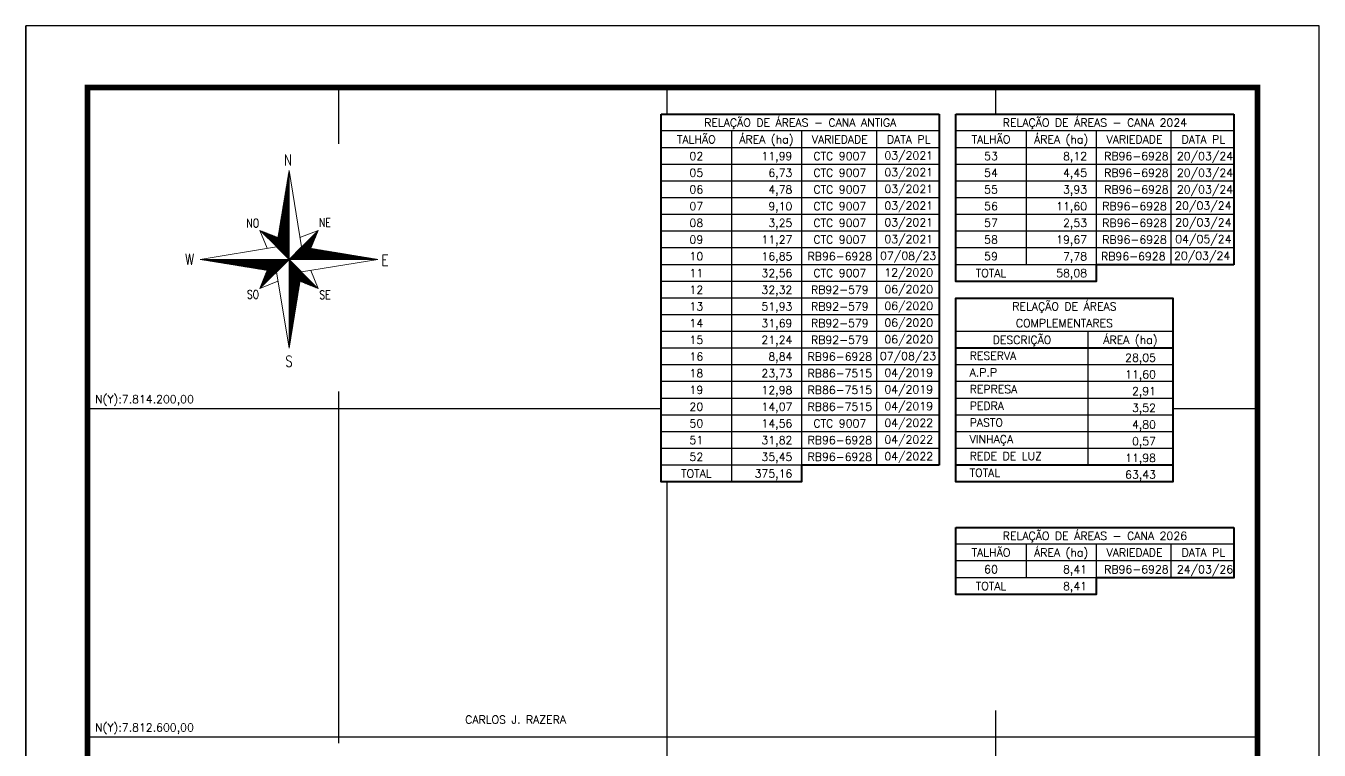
# Model space of a CAD drawing. Header units: millimetres. Extents: x 734776 to 741076, y 7807154 to 7816064.
# Drawn here: x 734776 to 741076, y 7812535 to 7816064 of the extents above; entities that cross this region are included whole.
import ezdxf
from ezdxf.enums import TextEntityAlignment as Align

# ---------------------------------------------------------------- set-up
doc = ezdxf.new("R2010")
doc.units = ezdxf.units.MM
doc.linetypes.add('LIN0', pattern=[0])
for name, color, linetype in [('MALHA', 8, 'Continuous'), ('MARGEM', 5, 'Continuous'), ('QUADRO_DE_AREAS_CANA_2026', 7, 'Continuous'), ('QUADRO_DE_AREAS_CANA_ANTIGA', 7, 'Continuous'), ('QUADRO_DE_AREAS_COMPLEMENTARES', 7, 'Continuous')]:
    doc.layers.add(name, color=color, linetype=linetype)
doc.layers.add('SETA_NORTE', color=3, linetype='Continuous', lineweight=0)
doc.layers.add('TEXTO', color=7, linetype='Continuous', lineweight=0)
doc.styles.add('ROMANS', font='')
doc.styles.add('SIMPLEX', font='simplex', dxfattribs={"height": 0.2})
doc.styles.get('ROMANS').set_extended_font_data('romans.shx')

# ---------------------------------------------------------------- blocks, each defined once
blk = doc.blocks.new('A$C309442C0')
at = {"layer": 'SETA_NORTE', "linetype": 'Continuous'}
h = blk.add_hatch(dxfattribs=at)
h.set_pattern_fill('ANSI31', color=256, scale=0.1375, angle=-90, style=0)
h.set_pattern_definition([(315, (-215853.3434, 13873.16845), (0.3086963042, 0.3086963042), [])])
h.paths.add_polyline_path([(73.5, 97.4), (74.7, 104.9), (60, 110.8)])
h = blk.add_hatch(dxfattribs=at)
h.set_pattern_fill('ANSI31', color=256, scale=0.1375, angle=180, style=0)
h.set_pattern_definition([(225, (13869.59828, 216024.21475), (0.3086963042, -0.3086963042), [])])
h.paths.add_polyline_path([(93.8, 97.4), (101.4, 96.2), (107.3, 110.8)])
h = blk.add_hatch(dxfattribs=at)
h.set_pattern_fill('ANSI31', color=256, scale=0.1375, style=0)
h.set_pattern_definition([(45, (-13702.2971, -215849.77324), (-0.3086963042, 0.3086963042), [])])
h.paths.add_polyline_path([(73.5, 77), (65.9, 78.3), (60, 63.6)])
h = blk.add_hatch(dxfattribs=at)
h.set_pattern_fill('ANSI31', color=256, scale=0.1375, angle=90, style=0)
h.set_pattern_definition([(135, (216020.6446, -13698.72693), (-0.3086963042, -0.3086963042), [])])
h.paths.add_polyline_path([(93.8, 77), (92.6, 69.5), (107.3, 63.6)])
for p, q in [((83.4, 157.5), (83.7, 157.8)), ((83.5, 158.3), (83.7, 158.4)), ((83.6, 159), (83.7, 159.1)), ((81.3, 145.3), (83.7, 147.6)), ((81.5, 146.1), (83.7, 148.2)), ((81.6, 146.8), (83.7, 148.9)), ((81.7, 147.6), (83.7, 149.5)), ((81.8, 148.3), (83.7, 150.1)), ((82, 149.1), (83.7, 150.8)), ((82.1, 149.9), (83.7, 151.4)), ((82.2, 150.6), (83.7, 152.1)), ((82.3, 151.4), (83.7, 152.7)), ((82.5, 152.2), (83.7, 153.3)), ((82.6, 152.9), (83.7, 154)), ((82.7, 153.7), (83.7, 154.6)), ((82.9, 154.4), (83.7, 155.2)), ((83, 155.2), (83.7, 155.9)), ((83.1, 156), (83.7, 156.5)), ((83.2, 156.7), (83.7, 157.2)), ((79.2, 132.3), (83.7, 136.8)), ((79.3, 133.1), (83.7, 137.4)), ((79.5, 133.8), (83.7, 138)), ((79.6, 134.6), (83.7, 138.7)), ((79.7, 135.4), (83.7, 139.3)), ((79.8, 136.1), (83.7, 140)), ((80, 136.9), (83.7, 140.6)), ((80.1, 137.7), (83.7, 141.2)), ((80.2, 138.4), (83.7, 141.9)), ((80.3, 139.2), (83.7, 142.5)), ((80.5, 139.9), (83.7, 143.1)), ((80.6, 140.7), (83.7, 143.8)), ((80.7, 141.5), (83.7, 144.4)), ((80.8, 142.2), (83.7, 145)), ((81, 143), (83.7, 145.7)), ((81.1, 143.8), (83.7, 146.3)), ((81.2, 144.5), (83.7, 147)), ((77.2, 120.1), (83.7, 126.6)), ((77.3, 120.9), (83.7, 127.2)), ((77.4, 121.6), (83.7, 127.8)), ((77.6, 122.4), (83.7, 128.5)), ((77.7, 123.2), (83.7, 129.1)), ((77.8, 123.9), (83.7, 129.8)), ((78, 124.7), (83.7, 130.4)), ((78.1, 125.5), (83.7, 131)), ((78.2, 126.2), (83.7, 131.7)), ((78.3, 127), (83.7, 132.3)), ((78.5, 127.7), (83.7, 132.9)), ((78.6, 128.5), (83.7, 133.6)), ((78.7, 129.3), (83.7, 134.2)), ((78.8, 130), (83.7, 134.9)), ((79, 130.8), (83.7, 135.5)), ((79.1, 131.6), (83.7, 136.1)), ((75.1, 107.2), (83.7, 115.7)), ((75.2, 107.9), (83.7, 116.4)), ((75.3, 108.7), (83.7, 117)), ((75.4, 109.4), (83.7, 117.7)), ((75.6, 110.2), (83.7, 118.3)), ((75.7, 111), (83.7, 118.9)), ((75.8, 111.7), (83.7, 119.6)), ((75.9, 112.5), (83.7, 120.2)), ((76.1, 113.3), (83.7, 120.8)), ((76.2, 114), (83.7, 121.5)), ((76.3, 114.8), (83.7, 122.1)), ((76.4, 115.5), (83.7, 122.8)), ((76.6, 116.3), (83.7, 123.4)), ((76.7, 117.1), (83.7, 124)), ((76.8, 117.8), (83.7, 124.7)), ((76.9, 118.6), (83.7, 125.3)), ((77.1, 119.4), (83.7, 125.9)), ((60, 110.8), (74.7, 104.9)), ((60, 110.8), (65.9, 96.2)), ((73.5, 97.3), (83.7, 107.5)), ((73.6, 98), (83.7, 108.1)), ((73.7, 98.8), (83.7, 108.7)), ((73.8, 99.5), (83.7, 109.4)), ((73.8, 97), (83.7, 106.8)), ((73.9, 100.3), (83.7, 110)), ((74.1, 101.1), (83.7, 110.6)), ((74.2, 101.8), (83.7, 111.3)), ((74.2, 96.7), (83.7, 106.2)), ((74.3, 102.6), (83.7, 111.9)), ((74.4, 103.3), (83.7, 112.6)), ((74.5, 96.4), (83.7, 105.6)), ((74.6, 104.1), (83.7, 113.2)), ((74.7, 104.9), (83.7, 113.8)), ((74.8, 105.6), (83.7, 114.5)), ((74.9, 106.4), (83.7, 115.1)), ((107.3, 110.8), (92.6, 104.9)), ((107.3, 110.8), (101.4, 96.2)), ((74.8, 96.1), (83.7, 104.9)), ((75.1, 95.7), (83.7, 104.3)), ((75.4, 95.4), (83.7, 103.6)), ((75.8, 95.1), (83.7, 103)), ((76.1, 94.8), (83.7, 102.4)), ((76.4, 94.5), (83.7, 101.7)), ((76.7, 94.2), (83.7, 101.1)), ((77, 93.8), (83.7, 100.5)), ((77.4, 93.5), (83.7, 99.8)), ((77.7, 93.2), (83.7, 99.2)), ((78, 92.9), (83.7, 98.5)), ((78.3, 92.6), (83.7, 97.9)), ((78.6, 92.2), (83.7, 97.3)), ((78.9, 91.9), (83.7, 96.6)), ((79.3, 91.6), (83.7, 96)), ((79.6, 91.3), (83.7, 95.4)), ((79.9, 91), (83.7, 94.7)), ((83.8, 87.2), (94, 97.4)), ((84.4, 87.2), (94.5, 97.3)), ((85.1, 87.2), (95.1, 97.2)), ((85.7, 87.2), (95.6, 97.1)), ((86.3, 87.2), (96.2, 97)), ((87, 87.2), (96.7, 96.9)), ((87.6, 87.2), (97.2, 96.9)), ((88.3, 87.2), (97.8, 96.8)), ((88.9, 87.2), (98.3, 96.7)), ((89.5, 87.2), (98.9, 96.6)), ((90.2, 87.2), (99.4, 96.5)), ((90.8, 87.2), (100, 96.4)), ((91.4, 87.2), (100.5, 96.3)), ((92.1, 87.2), (101.1, 96.2)), ((92.7, 87.2), (101.6, 96.1)), ((93.4, 87.2), (102.2, 96)), ((94, 87.2), (102.7, 96)), ((94.6, 87.2), (103.3, 95.9)), ((95.3, 87.2), (103.8, 95.8)), ((95.9, 87.2), (104.4, 95.7)), ((96.5, 87.2), (104.9, 95.6)), ((97.2, 87.2), (105.5, 95.5)), ((97.8, 87.2), (106, 95.4)), ((98.4, 87.2), (106.5, 95.3)), ((99.1, 87.2), (107.1, 95.2)), ((99.7, 87.2), (107.6, 95.1)), ((100.4, 87.2), (108.2, 95.1)), ((101, 87.2), (108.7, 95)), ((101.6, 87.2), (109.3, 94.9)), ((102.3, 87.2), (109.8, 94.8)), ((102.9, 87.2), (110.4, 94.7)), ((103.5, 87.2), (110.9, 94.6)), ((104.2, 87.2), (111.5, 94.5)), ((11.8, 87.2), (11.8, 87.2)), ((12.3, 87.1), (12.4, 87.2)), ((12.9, 87), (13.1, 87.2)), ((13.4, 86.9), (13.7, 87.2)), ((14, 86.8), (14.4, 87.2)), ((14.5, 86.7), (15, 87.2)), ((15.1, 86.6), (15.6, 87.2)), ((15.6, 86.6), (16.3, 87.2)), ((16.2, 86.5), (16.9, 87.2)), ((16.7, 86.4), (17.5, 87.2)), ((17.2, 86.3), (18.2, 87.2)), ((17.8, 86.2), (18.8, 87.2)), ((18.3, 86.1), (19.5, 87.2)), ((18.9, 86), (20.1, 87.2)), ((19.4, 85.9), (20.7, 87.2)), ((20, 85.8), (21.4, 87.2)), ((20.5, 85.7), (22, 87.2)), ((21.1, 85.7), (22.6, 87.2)), ((21.6, 85.6), (23.3, 87.2)), ((22.2, 85.5), (23.9, 87.2)), ((22.7, 85.4), (24.6, 87.2)), ((23.3, 85.3), (25.2, 87.2)), ((23.8, 85.2), (25.8, 87.2)), ((24.4, 85.1), (26.5, 87.2)), ((24.9, 85), (27.1, 87.2)), ((25.5, 84.9), (27.7, 87.2)), ((26, 84.8), (28.4, 87.2)), ((26.5, 84.8), (29, 87.2)), ((27.1, 84.7), (29.6, 87.2)), ((27.6, 84.6), (30.3, 87.2)), ((28.2, 84.5), (30.9, 87.2)), ((28.7, 84.4), (31.6, 87.2)), ((29.3, 84.3), (32.2, 87.2)), ((29.8, 84.2), (32.8, 87.2)), ((30.4, 84.1), (33.5, 87.2)), ((30.9, 84), (34.1, 87.2)), ((31.5, 83.9), (34.7, 87.2)), ((32, 83.9), (35.4, 87.2)), ((32.6, 83.8), (36, 87.2)), ((33.1, 83.7), (36.7, 87.2)), ((33.7, 83.6), (37.3, 87.2)), ((34.2, 83.5), (37.9, 87.2)), ((34.7, 83.4), (38.6, 87.2)), ((35.3, 83.3), (39.2, 87.2)), ((35.8, 83.2), (39.8, 87.2)), ((36.4, 83.1), (40.5, 87.2)), ((36.9, 83), (41.1, 87.2)), ((37.5, 83), (41.8, 87.2)), ((38, 82.9), (42.4, 87.2)), ((38.6, 82.8), (43, 87.2)), ((39.1, 82.7), (43.7, 87.2)), ((39.7, 82.6), (44.3, 87.2)), ((40.2, 82.5), (44.9, 87.2)), ((40.8, 82.4), (45.6, 87.2)), ((41.3, 82.3), (46.2, 87.2)), ((41.9, 82.2), (46.8, 87.2)), ((42.4, 82.1), (47.5, 87.2)), ((43, 82.1), (48.1, 87.2)), ((43.5, 82), (48.8, 87.2)), ((44, 81.9), (49.4, 87.2)), ((44.6, 81.8), (50, 87.2)), ((45.1, 81.7), (50.7, 87.2)), ((45.7, 81.6), (51.3, 87.2)), ((46.2, 81.5), (51.9, 87.2)), ((46.8, 81.4), (52.6, 87.2)), ((47.3, 81.3), (53.2, 87.2)), ((47.9, 81.2), (53.9, 87.2)), ((48.4, 81.2), (54.5, 87.2)), ((49, 81.1), (55.1, 87.2)), ((49.5, 81), (55.8, 87.2)), ((50.1, 80.9), (56.4, 87.2)), ((50.6, 80.8), (57, 87.2)), ((51.2, 80.7), (57.7, 87.2)), ((51.7, 80.6), (58.3, 87.2)), ((52.3, 80.5), (59, 87.2)), ((52.8, 80.4), (59.6, 87.2)), ((53.3, 80.3), (60.2, 87.2)), ((53.9, 80.3), (60.9, 87.2)), ((54.4, 80.2), (61.5, 87.2)), ((55, 80.1), (62.1, 87.2)), ((55.5, 80), (62.8, 87.2)), ((56.1, 79.9), (63.4, 87.2)), ((56.6, 79.8), (64, 87.2)), ((57.2, 79.7), (64.7, 87.2)), ((57.7, 79.6), (65.3, 87.2)), ((58.3, 79.5), (66, 87.2)), ((58.8, 79.4), (66.6, 87.2)), ((59.4, 79.4), (67.2, 87.2)), ((59.9, 79.3), (67.9, 87.2)), ((83.7, 87.2), (60, 63.6)), ((60.5, 79.2), (68.5, 87.2)), ((61, 79.1), (69.1, 87.2)), ((61.5, 79), (69.8, 87.2)), ((62.1, 78.9), (70.4, 87.2)), ((62.6, 78.8), (71.1, 87.2)), ((63.2, 78.7), (71.7, 87.2)), ((63.7, 78.6), (72.3, 87.2)), ((64.3, 78.5), (73, 87.2)), ((64.8, 78.4), (73.6, 87.2)), ((65.4, 78.4), (74.2, 87.2)), ((65.9, 78.3), (74.9, 87.2)), ((66.5, 78.2), (75.5, 87.2)), ((67, 78.1), (76.2, 87.2)), ((67.6, 78), (76.8, 87.2)), ((68.1, 77.9), (77.4, 87.2)), ((68.7, 77.8), (78.1, 87.2)), ((69.2, 77.7), (78.7, 87.2)), ((69.8, 77.6), (79.3, 87.2)), ((70.3, 77.5), (80, 87.2)), ((70.8, 77.5), (80.6, 87.2)), ((71.4, 77.4), (81.2, 87.2)), ((71.9, 77.3), (81.9, 87.2)), ((72.5, 77.2), (82.5, 87.2)), ((73, 77.1), (83.2, 87.2)), ((80.2, 90.7), (83.7, 94.1)), ((80.5, 90.3), (83.7, 93.4)), ((80.9, 90), (83.7, 92.8)), ((81.2, 89.7), (83.7, 92.2)), ((81.5, 89.4), (83.7, 91.5)), ((81.8, 89.1), (83.7, 90.9)), ((82.1, 88.7), (83.7, 90.3)), ((82.4, 88.4), (83.7, 89.6)), ((82.8, 88.1), (83.7, 89)), ((83.1, 87.8), (83.7, 88.4)), ((83.4, 87.5), (83.7, 87.7)), ((83.7, 87.1), (83.7, 87.1)), ((83.7, 86.4), (84, 86.8)), ((83.7, 85.8), (84.4, 86.5)), ((83.7, 85.2), (84.7, 86.2)), ((83.7, 84.5), (85, 85.9)), ((83.7, 83.9), (85.3, 85.6)), ((83.7, 83.3), (85.6, 85.2)), ((83.7, 82.6), (86, 84.9)), ((83.7, 82), (86.3, 84.6)), ((83.7, 81.3), (86.6, 84.3)), ((104.8, 87.2), (112, 94.4)), ((105.5, 87.2), (112.6, 94.3)), ((106.1, 87.2), (113.1, 94.2)), ((106.7, 87.2), (113.7, 94.1)), ((107.4, 87.2), (114.2, 94.1)), ((108, 87.2), (114.8, 94)), ((108.6, 87.2), (115.3, 93.9)), ((109.3, 87.2), (115.8, 93.8)), ((109.9, 87.2), (116.4, 93.7)), ((110.6, 87.2), (116.9, 93.6)), ((111.2, 87.2), (117.5, 93.5)), ((111.8, 87.2), (118, 93.4)), ((112.5, 87.2), (118.6, 93.3)), ((113.1, 87.2), (119.1, 93.2)), ((113.7, 87.2), (119.7, 93.2)), ((114.4, 87.2), (120.2, 93.1)), ((115, 87.2), (120.8, 93)), ((115.6, 87.2), (121.3, 92.9)), ((116.3, 87.2), (121.9, 92.8)), ((116.9, 87.2), (122.4, 92.7)), ((117.6, 87.2), (123, 92.6)), ((118.2, 87.2), (123.5, 92.5)), ((118.8, 87.2), (124, 92.4)), ((119.5, 87.2), (124.6, 92.3)), ((120.1, 87.2), (125.1, 92.3)), ((120.7, 87.2), (125.7, 92.2)), ((121.4, 87.2), (126.2, 92.1)), ((122, 87.2), (126.8, 92)), ((122.7, 87.2), (127.3, 91.9)), ((123.3, 87.2), (127.9, 91.8)), ((123.9, 87.2), (128.4, 91.7)), ((124.6, 87.2), (129, 91.6)), ((125.2, 87.2), (129.5, 91.5)), ((125.8, 87.2), (130.1, 91.4)), ((126.5, 87.2), (130.6, 91.4)), ((127.1, 87.2), (131.2, 91.3)), ((127.8, 87.2), (131.7, 91.2)), ((128.4, 87.2), (132.3, 91.1)), ((129, 87.2), (132.8, 91)), ((129.7, 87.2), (133.3, 90.9)), ((130.3, 87.2), (133.9, 90.8)), ((130.9, 87.2), (134.4, 90.7)), ((131.6, 87.2), (135, 90.6)), ((132.2, 87.2), (135.5, 90.5)), ((132.8, 87.2), (136.1, 90.5)), ((133.5, 87.2), (136.6, 90.4)), ((134.1, 87.2), (137.2, 90.3)), ((134.8, 87.2), (137.7, 90.2)), ((135.4, 87.2), (138.3, 90.1)), ((136, 87.2), (138.8, 90)), ((136.7, 87.2), (139.4, 89.9)), ((137.3, 87.2), (139.9, 89.8)), ((137.9, 87.2), (140.5, 89.7)), ((138.6, 87.2), (141, 89.6)), ((139.2, 87.2), (141.6, 89.6)), ((139.9, 87.2), (142.1, 89.5)), ((140.5, 87.2), (142.6, 89.4)), ((141.1, 87.2), (143.2, 89.3)), ((141.8, 87.2), (143.7, 89.2)), ((142.4, 87.2), (144.3, 89.1)), ((143, 87.2), (144.8, 89)), ((143.7, 87.2), (145.4, 88.9)), ((144.3, 87.2), (145.9, 88.8)), ((144.9, 87.2), (146.5, 88.7)), ((145.6, 87.2), (147, 88.7)), ((146.2, 87.2), (147.6, 88.6)), ((146.9, 87.2), (148.1, 88.5)), ((147.5, 87.2), (148.7, 88.4)), ((148.1, 87.2), (149.2, 88.3)), ((148.8, 87.2), (149.8, 88.2)), ((149.4, 87.2), (150.3, 88.1)), ((150, 87.2), (150.8, 88)), ((150.7, 87.2), (151.4, 87.9)), ((151.3, 87.2), (151.9, 87.8)), ((152, 87.2), (152.5, 87.8)), ((152.6, 87.2), (153, 87.7)), ((153.2, 87.2), (153.6, 87.6)), ((153.9, 87.2), (154.1, 87.5)), ((154.5, 87.2), (154.7, 87.4)), ((155.1, 87.2), (155.2, 87.3)), ((60, 63.6), (65.9, 78.3)), ((83.7, 80.7), (86.9, 84)), ((83.7, 80.1), (87.2, 83.6)), ((83.7, 79.4), (87.5, 83.3)), ((83.7, 78.8), (87.9, 83)), ((83.7, 78.2), (88.2, 82.7)), ((83.7, 77.5), (88.5, 82.4)), ((83.7, 76.9), (88.8, 82.1)), ((83.7, 76.2), (89.1, 81.7)), ((83.7, 75.6), (89.5, 81.4)), ((83.7, 75), (89.8, 81.1)), ((83.7, 74.3), (90.1, 80.8)), ((83.7, 73.7), (90.4, 80.5)), ((83.7, 73.1), (90.7, 80.1)), ((83.7, 72.4), (91, 79.8)), ((83.7, 71.8), (91.4, 79.5)), ((83.7, 71.2), (91.7, 79.2)), ((83.7, 70.5), (92, 78.9)), ((83.7, 69.9), (92.3, 78.5)), ((83.7, 69.2), (92.6, 78.2)), ((83.7, 68.6), (93, 77.9)), ((83.7, 68), (93.3, 77.6)), ((83.7, 67.3), (93.6, 77.3)), ((83.7, 66.7), (93.8, 76.9)), ((83.7, 66.1), (93.7, 76.1)), ((83.7, 65.4), (93.6, 75.3)), ((83.7, 64.8), (93.4, 74.6)), ((83.7, 64.1), (93.3, 73.8)), ((107.3, 63.6), (101.4, 78.3)), ((60, 63.6), (74.7, 69.5)), ((83.7, 63.5), (93.2, 73)), ((83.7, 62.9), (93.1, 72.3)), ((83.7, 62.2), (92.9, 71.5)), ((83.7, 61.6), (92.8, 70.8)), ((83.7, 61), (92.7, 70)), ((83.7, 60.3), (92.6, 69.2)), ((83.7, 59.7), (92.4, 68.5)), ((83.7, 59), (92.3, 67.7)), ((83.7, 58.4), (92.2, 66.9)), ((83.7, 57.8), (92.1, 66.2)), ((83.7, 57.1), (91.9, 65.4)), ((83.7, 56.5), (91.8, 64.7)), ((83.7, 55.9), (91.7, 63.9)), ((83.7, 55.2), (91.6, 63.1)), ((107.3, 63.6), (92.6, 69.5)), ((83.7, 54.6), (91.4, 62.4)), ((83.7, 54), (91.3, 61.6)), ((83.7, 53.3), (91.2, 60.8)), ((83.7, 52.7), (91.1, 60.1)), ((83.7, 52), (90.9, 59.3)), ((83.7, 51.4), (90.8, 58.6)), ((83.7, 50.8), (90.7, 57.8)), ((83.7, 50.1), (90.5, 57)), ((83.7, 49.5), (90.4, 56.3)), ((83.7, 48.9), (90.3, 55.5)), ((83.7, 48.2), (90.2, 54.7)), ((83.7, 47.6), (90, 54)), ((83.7, 46.9), (89.9, 53.2)), ((83.7, 46.3), (89.8, 52.5)), ((83.7, 45.7), (89.7, 51.7)), ((83.7, 45), (89.5, 50.9)), ((83.7, 44.4), (89.4, 50.2)), ((83.7, 43.8), (89.3, 49.4)), ((83.7, 43.1), (89.2, 48.6)), ((83.7, 42.5), (89, 47.9)), ((83.7, 41.8), (88.9, 47.1)), ((83.7, 41.2), (88.8, 46.3)), ((83.7, 40.6), (88.7, 45.6)), ((83.7, 39.9), (88.5, 44.8)), ((83.7, 39.3), (88.4, 44.1)), ((83.7, 38.7), (88.3, 43.3)), ((83.7, 38), (88.2, 42.5)), ((83.7, 37.4), (88, 41.8)), ((83.7, 36.8), (87.9, 41)), ((83.7, 36.1), (87.8, 40.2)), ((83.7, 35.5), (87.7, 39.5)), ((83.7, 34.8), (87.5, 38.7)), ((83.7, 34.2), (87.4, 38)), ((83.7, 33.6), (87.3, 37.2)), ((83.7, 32.9), (87.2, 36.4)), ((83.7, 32.3), (87, 35.7)), ((83.7, 31.7), (86.9, 34.9)), ((83.7, 31), (86.8, 34.1)), ((83.7, 30.4), (86.7, 33.4)), ((83.7, 29.7), (86.5, 32.6)), ((83.7, 29.1), (86.4, 31.9)), ((83.7, 28.5), (86.3, 31.1)), ((83.7, 27.8), (86.2, 30.3)), ((83.7, 27.2), (86, 29.6)), ((83.7, 26.6), (85.9, 28.8)), ((83.7, 25.9), (85.8, 28)), ((83.7, 25.3), (85.6, 27.3)), ((83.7, 24.6), (85.5, 26.5)), ((83.7, 24), (85.4, 25.8)), ((83.7, 23.4), (85.3, 25)), ((83.7, 22.7), (85.1, 24.2)), ((83.7, 22.1), (85, 23.5)), ((83.7, 21.5), (84.9, 22.7)), ((83.7, 20.8), (84.8, 21.9)), ((83.7, 20.2), (84.6, 21.2)), ((83.7, 19.6), (84.5, 20.4)), ((83.7, 18.9), (84.4, 19.7)), ((83.7, 18.3), (84.3, 18.9)), ((83.7, 17.6), (84.1, 18.1)), ((83.7, 17), (84, 17.4)), ((83.7, 16.4), (83.9, 16.6)), ((83.7, 15.7), (83.8, 15.8))]:
    blk.add_line(p, q, dxfattribs=at)
blk.add_lwpolyline([(93.8, 77), (155.7, 87.2), (93.8, 97.4), (83.7, 159.3), (73.5, 97.4), (11.6, 87.2), (73.5, 77), (83.7, 15.1)], close=True, dxfattribs=at)
for points in [[(83.7, 87.2), (83.7, 159.3)], [(83.7, 87.2), (73.5, 97.4)], [(83.7, 87.2), (93.8, 97.4)], [(11.6, 87.2), (155.7, 87.2)], [(83.7, 87.2), (73.5, 77)], [(83.7, 87.2), (93.8, 77)], [(83.7, 87.2), (83.7, 15.1)]]:
    blk.add_lwpolyline(points, dxfattribs=at)
at = {"layer": 'SETA_NORTE', "color": 7, "lineweight": 30, "style": 'ROMANS', "width": 0.8}
for s, height, p in [('N ', 8.94, (79.5, 163.6)), ('NO', 6.88, (49.1, 113.2)), ('NE', 6.87, (108, 113.7)), ('W', 8.94, (-0.7, 82.9)), ('E', 8.94, (158.6, 82.1)), ('SO', 6.88, (49.5, 55.3)), ('SE', 6.87, (108.3, 55)), ('S', 8.94, (80.6, 0))]:
    blk.add_text(s, height=height, dxfattribs=at).set_placement(p)

msp = doc.modelspace()

# ---------------------------------------------------------------- linework, layer by layer
at = {"layer": 'MALHA'}
for points in [[(736300, 7815489.9), (736300, 7815764.2)], [(737900, 7815633.3), (737900, 7815764.2)], [(739500, 7815633.3), (739500, 7815764.2)], [(736300, 7812568.4), (736300, 7814282.2)], [(735075.6, 7814200), (737870.8, 7814200)], [(740363.1, 7814200), (740775.6, 7814200)], [(737900, 7811572), (737900, 7813842)], [(739500, 7812332.9), (739500, 7812728.3)], [(735075.6, 7812600), (740775.6, 7812600)]]:
    msp.add_lwpolyline(points, dxfattribs=at)
at = {"layer": 'MARGEM', "color": 174, "linetype": 'LIN0'}
msp.add_line((734775.6, 7807154.2), (734775.6, 7816064.2), dxfattribs=at)
at = {"layer": 'MARGEM', "color": 174, "linetype": 'LIN0', "flags": 128}
msp.add_lwpolyline([(741075.6, 7807154.2), (741075.6, 7816064.2), (734775.6, 7816064.2), (734775.6, 7807154.2)], close=True, dxfattribs=at)
at = {"layer": 'MARGEM', "color": 174, "linetype": 'LIN0', "const_width": 27.3, "flags": 128}
msp.add_lwpolyline([(740775.6, 7808157.4), (740775.6, 7815764.2), (735075.6, 7815764.2), (735075.6, 7808157.4)], close=True, dxfattribs=at)
at = {"layer": 'QUADRO_DE_AREAS_CANA_2026', "color": 174, "linetype": 'ByBlock', "lineweight": 40}
for p, q in [((739306.3, 7813375.2), (739306.3, 7813619.5)), ((739306.3, 7813619.5), (740660.5, 7813619.5)), ((740660.5, 7813619.5), (740660.5, 7813373.5))]:
    msp.add_line(p, q, dxfattribs=at)
at = {"layer": 'QUADRO_DE_AREAS_CANA_2026', "linetype": 'Continuous'}
for p, q in [((740660.5, 7813538.1), (739306.3, 7813538.1)), ((739647.9, 7813538.1), (739647.9, 7813456.7)), ((739989.5, 7813538.1), (739989.5, 7813456.7)), ((740353.5, 7813538.1), (740353.5, 7813373.5)), ((740660.5, 7813456.7), (739306.3, 7813456.7)), ((739647.9, 7813456.7), (739647.9, 7813375.2)), ((739989.5, 7813456.7), (739989.5, 7813375.2)), ((739989.5, 7813375.2), (739306.3, 7813375.2))]:
    msp.add_line(p, q, dxfattribs=at)
at = {"layer": 'QUADRO_DE_AREAS_CANA_2026', "color": 174, "linetype": 'ByBlock', "lineweight": 40}
msp.add_lwpolyline([(740660.5, 7813375.2), (739989.5, 7813375.2), (739989.5, 7813293.8), (739306.3, 7813293.8), (739306.3, 7813375.2)], dxfattribs=at)
at = {"layer": 'QUADRO_DE_AREAS_CANA_ANTIGA', "color": 174, "linetype": 'ByBlock', "lineweight": 40}
for p, q in [((737870.8, 7815633.3), (739224.9, 7815633.3)), ((739306.3, 7814900.5), (739306.3, 7815633.3)), ((739306.3, 7815633.3), (740660.5, 7815633.3)), ((740660.5, 7815633.3), (740660.5, 7814900.5))]:
    msp.add_line(p, q, dxfattribs=at)
at = {"layer": 'QUADRO_DE_AREAS_CANA_ANTIGA', "linetype": 'Continuous'}
for p, q in [((739224.9, 7815551.9), (737870.8, 7815551.9)), ((740660.5, 7815551.9), (739306.3, 7815551.9)), ((739647.9, 7815551.9), (739647.9, 7815470.4)), ((739989.5, 7815551.9), (739989.5, 7815470.4)), ((740353.5, 7815551.9), (740353.5, 7814900.5)), ((739224.9, 7815470.4), (737870.8, 7815470.4)), ((740660.5, 7815470.4), (739306.3, 7815470.4)), ((739647.9, 7815470.4), (739647.9, 7814900.5)), ((739989.5, 7815470.4), (739989.5, 7814900.5)), ((739224.9, 7815389), (737870.8, 7815389)), ((740660.5, 7815389), (739306.3, 7815389)), ((739224.9, 7815307.6), (737870.8, 7815307.6)), ((740660.5, 7815307.6), (739306.3, 7815307.6)), ((739224.9, 7815226.2), (737870.8, 7815226.2)), ((740660.5, 7815226.2), (739306.3, 7815226.2)), ((739224.9, 7815144.7), (737870.8, 7815144.7)), ((740660.5, 7815144.7), (739306.3, 7815144.7)), ((739224.9, 7815063.3), (737870.8, 7815063.3)), ((740660.5, 7815063.3), (739306.3, 7815063.3)), ((739224.9, 7814981.9), (737870.8, 7814981.9)), ((740660.5, 7814981.9), (739306.3, 7814981.9)), ((739224.9, 7814900.5), (737870.8, 7814900.5)), ((739989.5, 7814900.5), (739306.3, 7814900.5)), ((739224.9, 7814819), (737870.8, 7814819)), ((739224.9, 7814737.6), (737870.8, 7814737.6)), ((739224.9, 7814656.2), (737870.8, 7814656.2)), ((739224.9, 7814574.8), (737870.8, 7814574.8)), ((739224.9, 7814493.4), (737870.8, 7814493.4)), ((739224.9, 7814411.9), (737870.8, 7814411.9)), ((738212.4, 7814411.9), (738212.4, 7814167.7)), ((738553.9, 7814411.9), (738553.9, 7814167.7)), ((739224.9, 7814330.5), (737870.8, 7814330.5)), ((739224.9, 7814249.1), (737870.8, 7814249.1)), ((739224.9, 7814167.7), (737870.8, 7814167.7)), ((738212.4, 7814167.7), (738212.4, 7814004.8)), ((738553.9, 7814167.7), (738553.9, 7814004.8)), ((738553.9, 7814167.7), (738553.9, 7813923.4)), ((739224.9, 7814086.2), (737870.8, 7814086.2)), ((739224.9, 7814004.8), (737870.8, 7814004.8)), ((738212.4, 7814004.8), (738212.4, 7813842)), ((738553.9, 7813923.4), (737870.8, 7813923.4))]:
    msp.add_line(p, q, dxfattribs=at)
at = {"layer": 'QUADRO_DE_AREAS_CANA_ANTIGA', "color": 174, "linetype": 'ByBlock', "lineweight": 40}
for points in [[(737870.8, 7813923.4), (737870.8, 7815633.3)], [(739224.9, 7815633.3), (739224.9, 7813923.4)], [(740660.5, 7814900.5), (739989.5, 7814900.5), (739989.5, 7814819), (739306.3, 7814819), (739306.3, 7814900.5)], [(739224.9, 7813923.4), (738553.9, 7813923.4), (738553.9, 7813842), (737870.8, 7813842), (737870.8, 7813923.4)]]:
    msp.add_lwpolyline(points, dxfattribs=at)
at = {"layer": 'QUADRO_DE_AREAS_CANA_ANTIGA', "linetype": 'Continuous'}
for points in [[(738212.4, 7815551.9), (738212.4, 7815470.4)], [(738553.9, 7815551.9), (738553.9, 7815470.4)], [(738918.6, 7815551.9), (738918.6, 7815470.4)], [(738212.4, 7815470.4), (738212.4, 7815389)], [(738553.9, 7815470.4), (738553.9, 7815389)], [(738918.6, 7815470.4), (738918.6, 7815389)], [(738212.4, 7815389), (738212.4, 7815144.7), (738212.4, 7814411.9)], [(738553.9, 7815389), (738553.9, 7815144.7), (738553.9, 7814411.9)], [(738918.6, 7815389), (738918.6, 7815144.7), (738918.6, 7814167.7)], [(738918.6, 7814167.7), (738918.6, 7813923.4)]]:
    msp.add_lwpolyline(points, dxfattribs=at)
at = {"layer": 'QUADRO_DE_AREAS_COMPLEMENTARES', "linetype": 'Continuous'}
for p, q in [((740363.1, 7814574.8), (739306.3, 7814574.8)), ((739949.6, 7814574.8), (739949.6, 7814086.2)), ((740363.1, 7814411.9), (739306.3, 7814411.9)), ((740363.1, 7814330.5), (739306.3, 7814330.5)), ((740363.1, 7814249.1), (739306.3, 7814249.1)), ((740363.1, 7814167.7), (739306.3, 7814167.7)), ((740363.1, 7814086.2), (739306.3, 7814086.2)), ((739949.6, 7814086.2), (739949.6, 7813923.4)), ((740363.1, 7814004.8), (739306.3, 7814004.8))]:
    msp.add_line(p, q, dxfattribs=at)
at = {"layer": 'QUADRO_DE_AREAS_COMPLEMENTARES', "color": 174, "linetype": 'ByBlock', "lineweight": 40}
for p, q in [((740363.1, 7814493.4), (739306.3, 7814493.4)), ((740363.1, 7813923.4), (739306.3, 7813923.4))]:
    msp.add_line(p, q, dxfattribs=at)
for points in [[(739306.3, 7814086.2), (739306.3, 7814737.6), (740363.1, 7814737.6), (740363.1, 7814086.2)], [(739306.3, 7813923.4), (739306.3, 7814086.2)], [(740363.1, 7814086.2), (740363.1, 7813923.4)], [(740363.1, 7813923.4), (740363.1, 7813842), (739306.3, 7813842), (739306.3, 7813923.4)]]:
    msp.add_lwpolyline(points, dxfattribs=at)

# ---------------------------------------------------------------- block references
at = {"layer": 'SETA_NORTE', "linetype": 'ByBlock', "xscale": 6, "yscale": 6, "zscale": 6}
msp.add_blockref('A$C309442C0', (735555.3, 7814402.9), dxfattribs=at)

# ---------------------------------------------------------------- texts
at = {"layer": 'MALHA', "style": 'SIMPLEX'}
for s, p in [('N(Y):7.814.200,00', (735112.5, 7814213.9)), ('N(Y):7.812.600,00', (735112.5, 7812613.9))]:
    msp.add_text(s, height=39, dxfattribs=at).set_placement(p, align=Align.BOTTOM_LEFT)
at = {"layer": 'QUADRO_DE_AREAS_CANA_2026', "linetype": 'Continuous', "style": 'SIMPLEX'}
for s, p in [('RELAÇÃO DE ÁREAS - CANA 2026', (739983.4, 7813578.8)), ('TALHÃO', (739477.1, 7813497.4)), ('ÁREA (ha)', (739818.7, 7813497.4)), ('VARIEDADE', (740176.3, 7813497.4)), ('DATA PL', (740511.8, 7813497.4)), ('60', (739477.1, 7813415.9)), ('TOTAL', (739477.1, 7813334.5))]:
    msp.add_text(s, height=39, dxfattribs=at).set_placement(p, align=Align.MIDDLE_CENTER)
for s, p in [('8,41', (739945.1, 7813396.2)), (' RB96-6928', (740342.6, 7813396.2)), ('24/03/26', (740656.7, 7813396.2)), ('8,41', (739945.1, 7813314.8))]:
    msp.add_text(s, height=39, dxfattribs=at).set_placement(p, align=Align.RIGHT)
at = {"layer": 'QUADRO_DE_AREAS_CANA_ANTIGA', "linetype": 'Continuous', "style": 'SIMPLEX'}
for s, p in [('RELAÇÃO DE ÁREAS - CANA ANTIGA', (738547.9, 7815592.6)), ('RELAÇÃO DE ÁREAS - CANA 2024', (739983.4, 7815592.6)), ('TALHÃO', (738041.6, 7815511.1)), ('ÁREA (ha)', (738383.1, 7815511.1)), ('VARIEDADE', (738740.7, 7815511.1)), ('DATA PL', (739076.2, 7815511.1)), ('TALHÃO', (739477.1, 7815511.1)), ('ÁREA (ha)', (739818.7, 7815511.1)), ('VARIEDADE', (740176.3, 7815511.1)), ('DATA PL', (740511.8, 7815511.1)), ('02', (738041.6, 7815429.7)), ('CTC 9007', (738740.7, 7815429.7)), ('03/2021', (739076.2, 7815432.4)), ('53', (739477.1, 7815429.7)), ('05', (738041.6, 7815348.3)), ('CTC 9007', (738740.7, 7815348.3)), ('03/2021', (739076.2, 7815350.9)), ('54', (739477.1, 7815348.3)), ('06', (738041.6, 7815266.9)), ('CTC 9007', (738740.7, 7815266.9)), ('03/2021', (739076.2, 7815269.5)), ('55', (739477.1, 7815266.9)), ('03/2021', (739076.2, 7815188.1)), ('20/03/24', (740511.7, 7815188.1)), ('07', (738041.6, 7815185.5)), ('CTC 9007', (738740.7, 7815185.5)), ('56', (739477.1, 7815185.5)), ('RB96-6928', (740176.3, 7815185.5)), ('08', (738041.6, 7815104)), ('CTC 9007', (738740.7, 7815104)), ('03/2021', (739076.2, 7815106.7)), ('57', (739477.1, 7815104)), ('RB96-6928', (740176.3, 7815104)), ('20/03/24', (740511.7, 7815106.7)), ('09', (738041.6, 7815022.6)), ('CTC 9007', (738740.7, 7815022.6)), ('03/2021', (739076.2, 7815025.2)), ('58', (739477.1, 7815022.6)), ('RB96-6928', (740176.3, 7815022.6)), ('04/05/24', (740511.7, 7815025.2)), ('07/08/23', (739073.6, 7814943.8)), ('20/03/24', (740505.7, 7814943.8)), ('10', (738041.6, 7814941.2)), ('RB96-6928', (738740.7, 7814941.2)), ('59', (739477.1, 7814941.2)), ('RB96-6928', (740170.2, 7814941.2)), ('11', (738041.6, 7814859.8)), ('CTC 9007', (738740.7, 7814859.8)), ('12/2020', (739076.2, 7814862.4)), ('TOTAL', (739477.1, 7814859.8)), ('12', (738041.6, 7814778.3)), ('RB92-579', (738740.7, 7814778.3)), ('06/2020', (739076.2, 7814781)), ('13', (738041.6, 7814696.9)), ('RB92-579', (738740.7, 7814696.9)), ('06/2020', (739076.2, 7814699.6)), ('14', (738041.6, 7814615.5)), ('RB92-579', (738740.7, 7814615.5)), ('06/2020', (739076.2, 7814618.1)), ('15', (738041.6, 7814534.1)), ('RB92-579', (738740.7, 7814534.1)), ('06/2020', (739076.2, 7814536.7)), ('16', (738041.6, 7814452.6)), ('RB96-6928', (738740.7, 7814452.6)), ('07/08/23', (739072.8, 7814455.3)), ('04/2019', (739076.2, 7814373.9)), ('18', (738041.6, 7814371.2)), ('RB86-7515', (738740.7, 7814371.2)), ('19', (738041.6, 7814289.8)), ('RB86-7515', (738740.7, 7814289.8)), ('04/2019', (739076.2, 7814292.4)), ('20', (738041.6, 7814208.4)), ('RB86-7515', (738740.7, 7814208.4)), ('04/2019', (739076.2, 7814211)), ('50', (738041.6, 7814127)), ('CTC 9007', (738740.7, 7814127)), ('04/2022', (739076.2, 7814129.6)), ('51', (738041.6, 7814045.5)), ('RB96-6928', (738740.7, 7814045.5)), ('04/2022', (739076.2, 7814048.2)), ('52', (738041.6, 7813964.1)), ('RB96-6928', (738740.7, 7813964.1)), ('04/2022', (739076.2, 7813966.7)), ('TOTAL', (738041.6, 7813882.7))]:
    msp.add_text(s, height=39, dxfattribs=at).set_placement(p, align=Align.MIDDLE_CENTER)
for s, p in [('11,99', (738509.5, 7815410)), ('8,12', (739945.1, 7815410)), ('RB96-6928', (740342.6, 7815410)), ('20/03/24', (740656.7, 7815410)), ('6,73', (738509.5, 7815328.6)), ('4,45', (739945.1, 7815328.6)), ('RB96-6928', (740342.6, 7815328.6)), ('20/03/24', (740656.7, 7815328.6)), ('4,78', (738509.5, 7815247.2)), ('3,93', (739945.1, 7815247.2)), ('RB96-6928', (740342.6, 7815247.2)), ('20/03/24', (740656.7, 7815247.2)), ('9,10', (738509.5, 7815165.7)), ('11,60', (739945.1, 7815165.7)), ('3,25', (738509.5, 7815084.3)), ('2,53', (739945.1, 7815084.3)), ('11,27', (738509.5, 7815002.9)), ('19,67', (739945.1, 7815002.9)), ('16,85', (738509.5, 7814921.5)), ('7,78', (739945.1, 7814921.5)), ('32,56', (738509.5, 7814840.1)), ('58,08', (739945.1, 7814840.1)), ('32,32', (738509.5, 7814758.6)), ('51,93', (738509.5, 7814677.2)), ('31,69', (738509.5, 7814595.8)), ('21,24', (738509.5, 7814514.4)), ('8,84', (738509.5, 7814432.9)), ('23,73', (738509.5, 7814351.5)), ('12,98', (738509.5, 7814270.1)), ('14,07', (738509.5, 7814188.7)), ('14,56', (738509.5, 7814107.2)), ('31,82', (738509.5, 7814025.8)), ('35,45', (738509.5, 7813944.4)), ('375,16', (738509.5, 7813863))]:
    msp.add_text(s, height=39, dxfattribs=at).set_placement(p, align=Align.RIGHT)
at = {"layer": 'QUADRO_DE_AREAS_COMPLEMENTARES', "linetype": 'Continuous', "style": 'SIMPLEX'}
for s, p in [('RELAÇÃO DE ÁREAS', (739834.7, 7814696.9)), ('COMPLEMENTARES', (739834.7, 7814615.5)), ('DESCRIÇÃO', (739628, 7814534.1)), ('ÁREA (ha)', (740156.3, 7814534.1))]:
    msp.add_text(s, height=39, dxfattribs=at).set_placement(p, align=Align.MIDDLE_CENTER)
for s, p in [('RESERVA', (739373, 7814456.7)), ('A.P.P', (739373, 7814375.3)), ('REPRESA', (739373, 7814293.8)), ('PEDRA', (739373, 7814212.4)), ('PASTO', (739373, 7814131)), ('VINHAÇA', (739373, 7814049.6)), ('REDE DE LUZ', (739373, 7813968.1)), ('TOTAL', (739373, 7813886.7))]:
    msp.add_text(s, height=39, dxfattribs=at).set_placement(p, align=Align.MIDDLE_LEFT)
for s, p in [('28,05', (740280.9, 7814427.7)), ('11,60', (740280.9, 7814346.3)), ('2,91', (740280.9, 7814264.9)), ('3,52', (740280.9, 7814183.4)), ('4,80', (740280.9, 7814102)), ('0,57', (740280.9, 7814020.6)), ('11,98', (740280.9, 7813939.2)), ('63,43', (740280.9, 7813857.8))]:
    msp.add_text(s, height=39, dxfattribs=at).set_placement(p, align=Align.RIGHT)
at = {"layer": 'TEXTO', "linetype": 'Continuous', "style": 'SIMPLEX'}
msp.add_text('CARLOS J. RAZERA', height=39, dxfattribs=at).set_placement((737161.3, 7812652.2, 576.7), align=Align.BOTTOM_CENTER)

doc.saveas('drawing.dxf')
